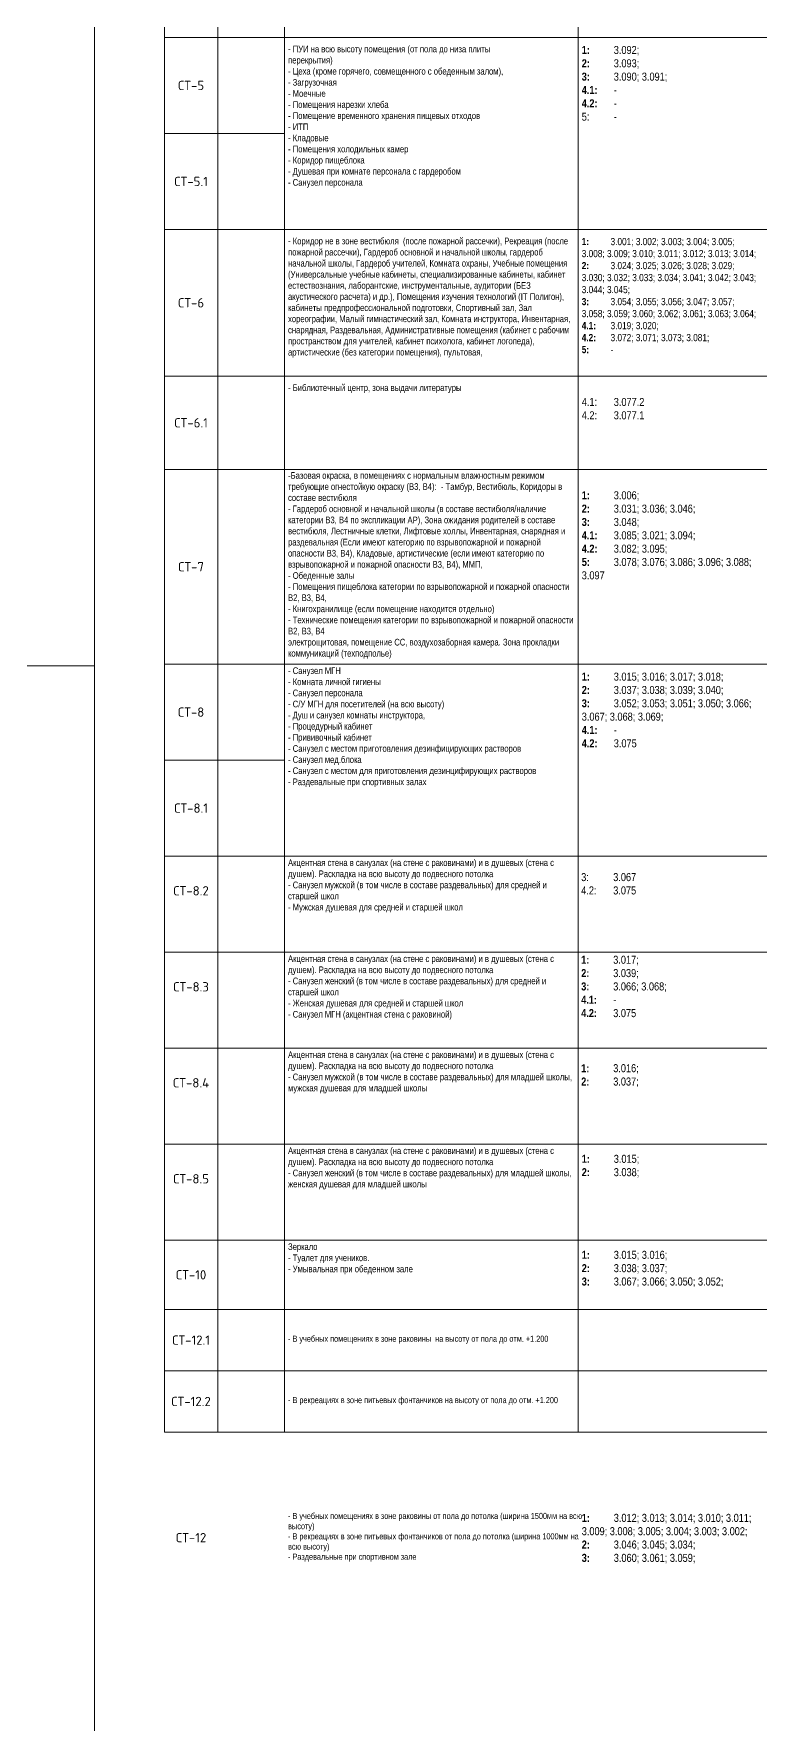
# Model space of a CAD drawing. Header units: millimetres. Extents: x -328335 to 1212475, y -208171 to 164144.
# Drawn here: x -134489 to -107273, y -145996 to -82607 of the extents above; entities that cross this region are included whole.
import ezdxf

# ---------------------------------------------------------------- set-up
doc = ezdxf.new("R2010")
doc.units = ezdxf.units.MM
doc.header["$LTSCALE"] = 0.5
for name, color, linetype, lineweight in [('АИ_Стены_марка', 7, 'Continuous', 9), ('АИ_Таблица', 7, 'Continuous', 13), ('АИ_Текст', 7, 'Continuous', 13)]:
    doc.layers.add(name, color=color, linetype=linetype, lineweight=lineweight)
doc.layers.add('АР_Делит', color=120, linetype='Continuous', lineweight=0, plot=False)
doc.styles.add('Isocpeur3', font='isocpeur.ttf')
doc.styles.add('style1', font='ARIALN.TTF')

msp = doc.modelspace()

# ---------------------------------------------------------------- linework, layer by layer
at = {"layer": 'АИ_Таблица'}
for p, q in [((-127595.701, -70732.371), (-127595.701, -135044.541)), ((-125095.701, -70732.371), (-125095.701, -135044.541)), ((-114095.701, -70732.371), (-114095.701, -135044.541)), ((-129595.701, -82744.586), (-76095.701, -82744.586)), ((-129595.701, -86344.586), (-125095.701, -86344.586)), ((-129595.701, -89944.586), (-76095.701, -89944.586)), ((-129595.701, -95444.586), (-76095.701, -95444.586)), ((-129595.701, -98944.541), (-76095.701, -98944.541)), ((-129595.701, -106244.541), (-76095.701, -106244.541)), ((-129595.701, -109844.541), (-125095.701, -109844.541)), ((-129595.701, -113444.541), (-76095.701, -113444.541)), ((-129595.701, -117044.541), (-76095.701, -117044.541)), ((-129595.701, -120644.541), (-76095.701, -120644.541)), ((-129595.701, -124244.541), (-76095.701, -124244.541)), ((-129595.701, -127844.541), (-76095.701, -127844.541)), ((-129595.701, -127844.541), (-76095.701, -127844.541)), ((-129595.701, -130444.541), (-76095.701, -130444.541)), ((-129595.701, -130444.541), (-76095.701, -130444.541))]:
    msp.add_line(p, q, dxfattribs=at)
at = {"layer": 'АИ_Таблица', "transparency": 33554653}
for p, q in [((-129595.701, -132744.541), (-76095.701, -132744.541)), ((-129595.701, -135044.541), (-76095.701, -135044.541))]:
    msp.add_line(p, q, dxfattribs=at)
at = {"layer": 'АИ_Таблица', "lineweight": 20}
msp.add_lwpolyline([(-129595.701, -69432.371), (-76095.701, -69432.371), (-76095.701, -135044.541), (-129595.701, -135044.541)], close=True, dxfattribs=at)
at = {"layer": 'АР_Делит'}
msp.add_lwpolyline([(-132213.713, -64293.844), (-257380.551, -64293.844), (-257380.551, -187525.711), (-132213.713, -187525.711)], close=True, dxfattribs=at)
at = {"layer": 'АР_Делит', "lineweight": 0}
msp.add_lwpolyline([(-132213.713, -64293.844), (228906.764, -64293.844), (228906.764, -205994.742), (-132213.713, -205994.742)], close=True, dxfattribs=at)
at = {"layer": 'АР_Делит'}
msp.add_lwpolyline([(-132213.713, -106311.28), (-257380.551, -106311.28)], dxfattribs=at)

# ---------------------------------------------------------------- texts
at = {"layer": 'АИ_Стены_марка', "color": 0, "char_height": 350, "width": 2000, "attachment_point": 5, "style": 'Isocpeur3'}
for s, insert in [('СТ-5', (-128595.701, -84544.586)), ('СТ-5.1', (-128595.701, -88144.586)), ('СТ-6', (-128595.701, -92694.586)), ('СТ-6.1', (-128595.701, -97194.563)), ('СТ-7', (-128595.701, -102594.541)), ('СТ-8', (-128595.701, -108044.541)), ('СТ-8.1', (-128595.701, -111644.541)), ('СТ-8.2', (-128595.701, -114744.541)), ('СТ-8.3', (-128595.701, -118344.541)), ('СТ-8.4', (-128595.701, -121944.541)), ('СТ-8.5', (-128595.701, -125544.541)), ('СТ-10', (-128595.701, -129144.541)), ('СТ-12', (-128595.701, -139001.576))]:
    msp.add_mtext(s, dxfattribs=dict(at, insert=insert))
at = {"layer": 'АИ_Стены_марка', "color": 0, "transparency": 33554653, "char_height": 350, "width": 2000, "attachment_point": 5, "style": 'Isocpeur3'}
for s, insert in [('СТ-12.1', (-128595.701, -131594.541)), ('СТ-12.2', (-128595.701, -133894.541))]:
    msp.add_mtext(s, dxfattribs=dict(at, insert=insert))
at = {"layer": 'АИ_Текст', "attachment_point": 1, "style": 'style1'}
for s, insert, char_height, width in [('- ПУИ на всю высоту помещения (от пола до низа плиты\\Pперекрытия)\\P- Цеха (кроме горячего, совмещенного с обеденным залом), \\P- Загрузочная\\P- Моечные\\P- Помещения нарезки хлеба\\P- Помещение временного хранения пищевых отходов\\P- ИТП\\P- Кладовые\\P- Помещения холодильных камер \\P- Коридор пищеблока\\P- Душевая при комнате персонала с гардеробом\\P- Санузел персонала', (-124963.851, -83052.843), 250, 10868.15031), ('{\\fArial Narrow|b1|i0|c204|p34;1:^I}3.092;  \\P{\\fArial Narrow|b1|i0|c204|p34;2:^I}3.093;   \\P{\\fArial Narrow|b1|i0|c204|p34;3:} ^I3.090; 3.091; \\P{\\fArial Narrow|b1|i0|c204|p34;4.1:^I}- \\P{\\fArial Narrow|b1|i0|c204|p34;4.2:^I}-\\P5: ^I-\\P ', (-113958.851, -83062.834), 300, 6318.15579), ('- Коридор не в зоне вестибюля  (после пожарной рассечки), Рекреация (после пожарной рассечки), Гардероб основной и начальной школы, гардероб  начальной школы, Гардероб учителей, Комната охраны, Учебные помещения (Универсальные учебные кабинеты, специализированные кабинеты, кабинет естествознания, лаборантские, инструментальные, аудитории (БЕЗ акустического расчета) и др.), Помещения изучения технологий (IT Полигон), кабинеты предпрофессиональной подготовки, Спортивный зал, Зал хореографии, Малый гимнастический зал, Комната инструктора, Инвентарная, снарядная, Раздевальная, Административные помещения (кабинет с рабочим пространством для учителей, кабинет психолога, кабинет логопеда), артистические (без категории помещения), пультовая,', (-124963.851, -90252.843), 250, 10868.15031), ('{\\fArial Narrow|b1|i0|c204|p34;1: }^I3.001; 3.002; 3.003; 3.004; 3.005; 3.008; 3.009; 3.010; 3.011; 3.012; 3.013; 3.014;\\P{\\fArial Narrow|b1|i0|c204|p34;2:^I}3.024; 3.025; 3.026; 3.028; 3.029; 3.030; 3.032; 3.033; 3.034; 3.041; 3.042; 3.043; 3.044; 3.045;   \\P{\\fArial Narrow|b1|i0|c204|p34;3: }^I3.054; 3.055; 3.056; 3.047; 3.057; 3.058; 3.059; 3.060; 3.062; 3.061; 3.063; 3.064;  \\P{\\fArial Narrow|b1|i0|c204|p34;4.1: }^I3.019; 3.020;\\P{\\fArial Narrow|b1|i0|c204|p34;4.2:} ^I3.072; 3.071; 3.073; 3.081; \\P{\\fArial Narrow|b1|i0|c204|p34;5:^I}-', (-113958.851, -90262.834), 270, 6628.5329), ('- Библиотечный центр, зона выдачи литературы ', (-124963.851, -95752.843), 250, 10868.15031), ('\\P4.1:^I3.077.2\\P4.2:^I3.077.1 ', (-113958.851, -95762.834), 300, 6318.15579), ('-Базовая окраска, в помещениях с нормальным влажностным режимом требующие огнестойкую окраску (В3, В4):  - Тамбур, Вестибюль, Коридоры в составе вестибюля \\P- Гардероб основной и начальной школы (в составе вестибюля/наличие категории В3, В4 по экспликации АР), Зона ожидания родителей в составе вестибюля, Лестничные клетки, Лифтовые холлы, Инвентарная, снарядная и раздевальная (Если имеют категорию по взрывопожарной и пожарной опасности В3, В4), Кладовые, артистические (если имеют категорию по взрывопожарной и пожарной опасности В3, В4), ММП, \\P- Обеденные залы\\P- Помещения пищеблока категории по взрывопожарной и пожарной опасности В2, В3, В4, \\P- Книгохранилище (если помещение находится отдельно)\\P- Технические помещения категории по взрывопожарной и пожарной опасности В2, В3, В4                              \\Pэлектрощитовая, помещение СС, воздухозаборная камера. Зона прокладки коммуникаций (техподполье)', (-124963.851, -99044.241), 250, 10868.15031), (' \\P{\\fArial Narrow|b1|i0|c204|p34;1: }^I3.006; \\P{\\fArial Narrow|b1|i0|c204|p34;2:^I}3.031; 3.036; 3.046;  \\P{\\fArial Narrow|b1|i0|c204|p34;3: }^I3.048;\\P{\\fArial Narrow|b1|i0|c204|p34;4.1:^I}3.085; 3.021; 3.094; \\P{\\fArial Narrow|b1|i0|c204|p34;4.2:^I}3.082; 3.095; \\P{\\fArial Narrow|b1|i0|c204|p34;5:^I}3.078; 3.076; 3.086; 3.096; 3.088; 3.097 ', (-113958.851, -99262.789), 300, 6673.09089), ('- Санузел МГН\\P- Комната личной гигиены \\P- Санузел персонала\\P- С/У МГН для посетителей (на всю высоту)\\P- Душ и санузел комнаты инструктора,  \\P- Процедурный кабинет\\P- Прививочный кабинет\\P- Санузел с местом приготовления дезинфицирующих растворов\\P- Санузел мед.блока\\P- Санузел с местом для приготовления дезинцифирующих растворов\\P- Раздевальные при спортивных залах', (-124963.851, -106364.951), 250, 10868.15031), ('{\\fArial Narrow|b1|i0|c204|p34;1:^I}3.015; 3.016; 3.017; 3.018; \\P{\\fArial Narrow|b1|i0|c204|p34;2:^I}3.037; 3.038; 3.039; 3.040;  \\P{\\fArial Narrow|b1|i0|c204|p34;3:^I}3.052; 3.053; 3.051; 3.050; 3.066; 3.067; 3.068; 3.069; \\P{\\fArial Narrow|b1|i0|c204|p34;4.1:^I}-\\P{\\fArial Narrow|b1|i0|c204|p34;4.2:^I}3.075 ', (-113958.851, -106562.789), 300, 6673.09089), ('Акцентная стена в санузлах (на стене с раковинами) и в душевых (стена с душем). Раскладка на всю высоту до подвесного потолка \\P- Санузел мужской (в том числе в составе раздевальных) для средней и старшей школ\\P- Мужская душевая для средней и старшей школ', (-124963.851, -113564.951), 250, 10868.15031), ('\\P3:^I3.067\\P4.2:^I3.075', (-113979.217, -113579.532), 300, 6728.62921), ('Акцентная стена в санузлах (на стене с раковинами) и в душевых (стена с душем). Раскладка на всю высоту до подвесного потолка \\P- Санузел женский (в том числе в составе раздевальных) для средней и старшей школ\\P- Женская душевая для средней и старшей школ\\P- Санузел МГН (акцентная стена с раковиной)', (-124963.851, -117164.951), 250, 10637.03142), ('{\\fArial Narrow|b1|i0|c204|p34;1: }^I3.017; \\P{\\fArial Narrow|b1|i0|c204|p34;2:^I}3.039;  \\P{\\fArial Narrow|b1|i0|c204|p34;3:^I}3.066; 3.068;\\P{\\fArial Narrow|b1|i0|c204|p34;4.1:^I}-\\P{\\fArial Narrow|b1|i0|c204|p34;4.2:^I}3.075  ', (-113979.217, -117179.532), 300, 6728.62921), ('Акцентная стена в санузлах (на стене с раковинами) и в душевых (стена с душем). Раскладка на всю высоту до подвесного потолка \\P- Санузел мужской (в том числе в составе раздевальных) для младшей школы, мужская душевая для младшей школы', (-124963.851, -120764.951), 250, 10637.27232), ('\\P{\\fArial Narrow|b1|i0|c204|p34;1:} ^I3.016;  \\P{\\fArial Narrow|b1|i0|c204|p34;2:}  ^I3.037;', (-113979.217, -120745.597), 300, 6728.62921), ('Акцентная стена в санузлах (на стене с раковинами) и в душевых (стена с душем). Раскладка на всю высоту до подвесного потолка \\P- Санузел женский (в том числе в составе раздевальных) для младшей школы, женская душевая для младшей школы', (-124963.851, -124364.951), 250, 10868.15031), ('{\\fArial Narrow|b1|i0|c204|p34;1: }^I3.015;   \\P{\\fArial Narrow|b1|i0|c204|p34;2: }^I3.038;  ', (-113958.851, -124645.132), 300, 6620.97974), ('Зеркало \\P- Туалет для учеников. \\P- Умывальная при обеденном зале', (-124963.851, -127964.951), 250, 10868.15031), ('{\\fArial Narrow|b1|i0|c204|p34;1:} ^I3.015; 3.016; \\P{\\fArial Narrow|b1|i0|c204|p34;2:^I}3.038; 3.037; \\P{\\fArial Narrow|b1|i0|c204|p34;3:} ^I3.067; 3.066; 3.050; 3.052;', (-113958.851, -128245.132), 300, 6620.97974), ('\\A1;{\\H0.91667x;\\C256;- В учебных помещениях в зоне раковины от пола до потолка (ширина 1500мм на всю высоту)\\P- В рекреациях в зоне питьевых фонтанчиков от пола до потолка (ширина 1000мм на всю высоту)\\P- Раздевальные при спортивном зале}', (-124963.851, -138071.938), 250, 10868.15031), ('{\\fArial Narrow|b1|i0|c204|p34;1:} ^I3.012; 3.013; 3.014; 3.010; 3.011; 3.009; 3.008; 3.005; 3.004; 3.003; 3.002;\\P{\\fArial Narrow|b1|i0|c204|p34;2:^I}3.046; 3.045; 3.034;\\P{\\fArial Narrow|b1|i0|c204|p34;3:^I}3.060; 3.061; 3.059;', (-113958.851, -138109.116), 300, 6773.9761)]:
    msp.add_mtext(s, dxfattribs=dict(at, insert=insert, char_height=char_height, width=width))
at = {"layer": 'АИ_Текст', "color": 0, "transparency": 33554653, "char_height": 250, "width": 10868.15031, "attachment_point": 1, "style": 'style1'}
for s, insert in [('\\A1;{\\H0.91667x;\\C256;- В учебных помещениях в зоне раковины  на высоту от пола до отм. +1.200 }', (-124963.851, -131427.565)), ('\\A1;{\\H0.91667x;\\C256;- В рекреациях в зоне питьевых фонтанчиков на высоту от пола до отм. +1.200}', (-124963.851, -133727.565))]:
    msp.add_mtext(s, dxfattribs=dict(at, insert=insert))

doc.saveas('drawing.dxf')
